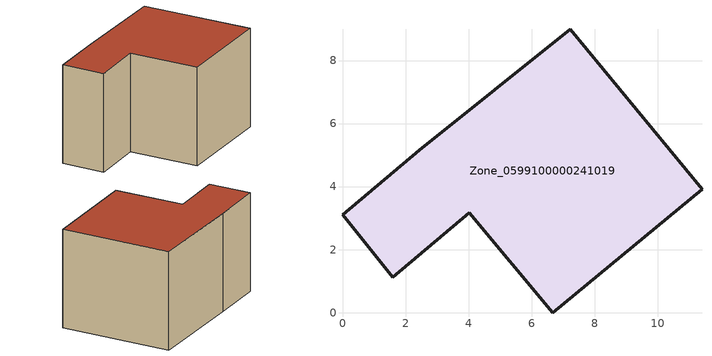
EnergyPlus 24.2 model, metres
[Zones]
Zone_0599100000241019
 floor ground (C_G): 0,3.1 2.44,5.15 7.23,8.99 11.41,3.91 6.68,0 4.02,3.17 1.59,1.13 z1.94
 wall outside (C_F): 2.44,5.15 0,3.1 1.59,1.13 4.02,3.17 6.68,0 11.41,3.91 7.23,8.99 2.44,5.15 z1.94:7.81
 roof outside (C_R): 7.23,8.99 2.44,5.15 0,3.1 1.59,1.13 4.02,3.17 6.68,0 11.41,3.91 z7.81
[BUILDING]
Pand.0599100000241019: North Axis=0; Terrain=City; Loads Convergence Tolerance Value=0.04; Temperature Convergence Tolerance Value=0.4; Solar Distribution=FullExterior; Maximum Number of Warmup Days=25; Minimum Number of Warmup Days=1
[Site:Location]
Rotterdam.The.Hague.AP_ZH_NLD Design_Conditions: Latitude=51.96; Longitude=4.45; Time Zone=1; Elevation=-4.5
[SITE:GROUNDTEMPERATURE:BUILDINGSURFACE]
18, 18, 18, 18, 18, 18, 18, 18, 18, 18, 18, 18
[MATERIAL] Thermal Absorptance=0.9; Solar Absorptance=0.7; Visible Absorptance=0.7
Name | Roughness | Thickness | Conductivity | Density | Specific Heat
G.TI.1946-1964 | MediumSmooth | 0.15 | 1 | 540 | 1210
F.TI.1946-1964 | Rough | 0.3 | 0.857143 | 1920 | 840
R.TI.1946-1964 | MediumRough | 0.2 | 0.277778 | 1500 | 1000
[CONSTRUCTION]
C_G: G.TI.1946-1964
C_F: F.TI.1946-1964
C_R: R.TI.1946-1964
[ZONE]
Zone_0599100000241019: Type=1; Multiplier=1; Ceiling Height=Autocalculate; Volume=Autocalculate; Floor Area=autocalculate; Part of Total Floor Area=Yes
[ZONEINFILTRATION:DESIGNFLOWRATE]
Infil_Zone_0599100000241019: Zone or ZoneList or Space or SpaceList=Zone_0599100000241019; Schedule=AlwaysOn; Design Flow Rate Calculation Method=Flow/Area; Flow Rate per Floor Area=0.003; Constant Term Coefficient=1; Temperature Term Coefficient=0; Velocity Term Coefficient=0; Velocity Squared Term Coefficient=0
[HVACTEMPLATE:ZONE:IDEALLOADSAIRSYSTEM]
Zone_0599100000241019: Maximum Heating Supply Air Temperature=50; Minimum Cooling Supply Air Temperature=13; Maximum Heating Supply Air Humidity Ratio=0.0156; Minimum Cooling Supply Air Humidity Ratio=0.0077; Heating Limit=NoLimit; Cooling Limit=NoLimit; Dehumidification Control Type=ConstantSensibleHeatRatio; Cooling Sensible Heat Ratio=0.7; Dehumidification Setpoint=60; Humidification Control Type=None; Humidification Setpoint=30; Outdoor Air Method=None; Outdoor Air Flow Rate per Person=0.00944; Outdoor Air Flow Rate per Zone Floor Area=0; Outdoor Air Flow Rate per Zone=0; Demand Controlled Ventilation Type=None; Outdoor Air Economizer Type=NoEconomizer; Heat Recovery Type=None; Sensible Heat Recovery Effectiveness=0.7; Latent Heat Recovery Effectiveness=0.65
[ZONECONTROL:THERMOSTAT]
ThermostatControl_Zone_0599100000241019: Zone or ZoneList=Zone_0599100000241019; Control Type Schedule=DualSetpointControlType; Control 1=Thermostat_Zone_0599100000241019; Temperature Difference Between Cutout And Setpoint=0
[THERMOSTATSETPOINT:DUALSETPOINT]
Thermostat_Zone_0599100000241019: Heating Setpoint Temperature Schedule=HeatingSetpoint_Zone_0599100000241019; Cooling Setpoint Temperature Schedule=CoolingSetpoint_Zone_0599100000241019
[SCHEDULE:COMPACT]
HeatingSetpoint_Zone_0599100000241019: Through: 12/31, For: AllDays, Until: 24:00, 21
CoolingSetpoint_Zone_0599100000241019: Through: 12/31, For: AllDays, Until: 24:00, 24
DualSetpointControlType: Through: 12/31, For: AllDays, Until: 24:00, 4
AlwaysOn: Through: 12/31, For: AllDays, Until: 24:00, 1
